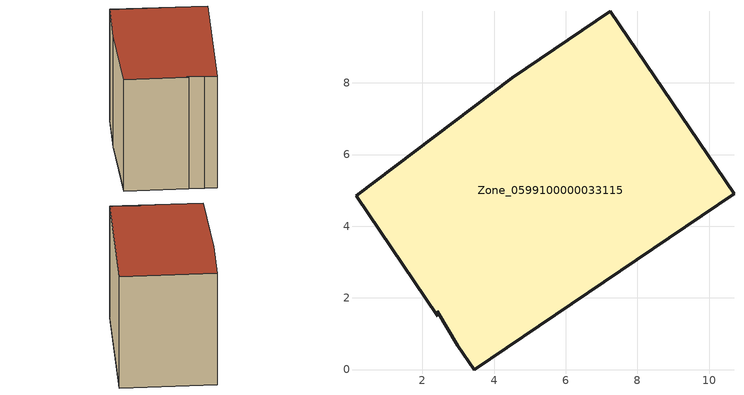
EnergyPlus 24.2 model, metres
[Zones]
Zone_0599100000033115
 floor ground (C_G): 2.99,0.66 2.41,1.63 2.43,1.49 0.16,4.85 4.5,8.14 7.24,10 10.7,4.9 3.44,0 z0
 wall outside (C_F): 3.44,0 10.7,4.9 7.24,10 4.5,8.14 0.16,4.85 2.43,1.49 2.41,1.63 2.99,0.66 3.44,0 z0:8.06
 roof outside (C_R): 2.43,1.49 2.41,1.63 2.99,0.66 3.44,0 10.7,4.9 7.24,10 4.5,8.14 0.16,4.85 z8.06
[BUILDING]
Pand.0599100000033115: North Axis=0; Terrain=City; Loads Convergence Tolerance Value=0.04; Temperature Convergence Tolerance Value=0.4; Solar Distribution=FullExterior; Maximum Number of Warmup Days=25; Minimum Number of Warmup Days=1
[Site:Location]
Rotterdam.The.Hague.AP_ZH_NLD Design_Conditions: Latitude=51.96; Longitude=4.45; Time Zone=1; Elevation=-4.5
[SITE:GROUNDTEMPERATURE:BUILDINGSURFACE]
18, 18, 18, 18, 18, 18, 18, 18, 18, 18, 18, 18
[MATERIAL] Thermal Absorptance=0.9; Solar Absorptance=0.7; Visible Absorptance=0.7
Name | Roughness | Thickness | Conductivity | Density | Specific Heat
G.TC.1965-1974 | MediumSmooth | 0.15 | 0.882353 | 540 | 1210
F.TC.1965-1974 | Rough | 0.3 | 0.697674 | 1920 | 840
R.TC.1965-1974 | MediumRough | 0.2 | 0.232558 | 1500 | 1000
[CONSTRUCTION]
C_G: G.TC.1965-1974
C_F: F.TC.1965-1974
C_R: R.TC.1965-1974
[ZONE]
Zone_0599100000033115: Type=1; Multiplier=1; Ceiling Height=Autocalculate; Volume=Autocalculate; Floor Area=autocalculate; Part of Total Floor Area=Yes
[ZONEINFILTRATION:DESIGNFLOWRATE]
Infil_Zone_0599100000033115: Zone or ZoneList or Space or SpaceList=Zone_0599100000033115; Schedule=AlwaysOn; Design Flow Rate Calculation Method=Flow/Area; Flow Rate per Floor Area=0.003; Constant Term Coefficient=1; Temperature Term Coefficient=0; Velocity Term Coefficient=0; Velocity Squared Term Coefficient=0
[HVACTEMPLATE:ZONE:IDEALLOADSAIRSYSTEM]
Zone_0599100000033115: Maximum Heating Supply Air Temperature=50; Minimum Cooling Supply Air Temperature=13; Maximum Heating Supply Air Humidity Ratio=0.0156; Minimum Cooling Supply Air Humidity Ratio=0.0077; Heating Limit=NoLimit; Cooling Limit=NoLimit; Dehumidification Control Type=ConstantSensibleHeatRatio; Cooling Sensible Heat Ratio=0.7; Dehumidification Setpoint=60; Humidification Control Type=None; Humidification Setpoint=30; Outdoor Air Method=None; Outdoor Air Flow Rate per Person=0.00944; Outdoor Air Flow Rate per Zone Floor Area=0; Outdoor Air Flow Rate per Zone=0; Demand Controlled Ventilation Type=None; Outdoor Air Economizer Type=NoEconomizer; Heat Recovery Type=None; Sensible Heat Recovery Effectiveness=0.7; Latent Heat Recovery Effectiveness=0.65
[ZONECONTROL:THERMOSTAT]
ThermostatControl_Zone_0599100000033115: Zone or ZoneList=Zone_0599100000033115; Control Type Schedule=DualSetpointControlType; Control 1=Thermostat_Zone_0599100000033115; Temperature Difference Between Cutout And Setpoint=0
[THERMOSTATSETPOINT:DUALSETPOINT]
Thermostat_Zone_0599100000033115: Heating Setpoint Temperature Schedule=HeatingSetpoint_Zone_0599100000033115; Cooling Setpoint Temperature Schedule=CoolingSetpoint_Zone_0599100000033115
[SCHEDULE:COMPACT]
HeatingSetpoint_Zone_0599100000033115: Through: 12/31, For: AllDays, Until: 24:00, 21
CoolingSetpoint_Zone_0599100000033115: Through: 12/31, For: AllDays, Until: 24:00, 24
DualSetpointControlType: Through: 12/31, For: AllDays, Until: 24:00, 4
AlwaysOn: Through: 12/31, For: AllDays, Until: 24:00, 1
